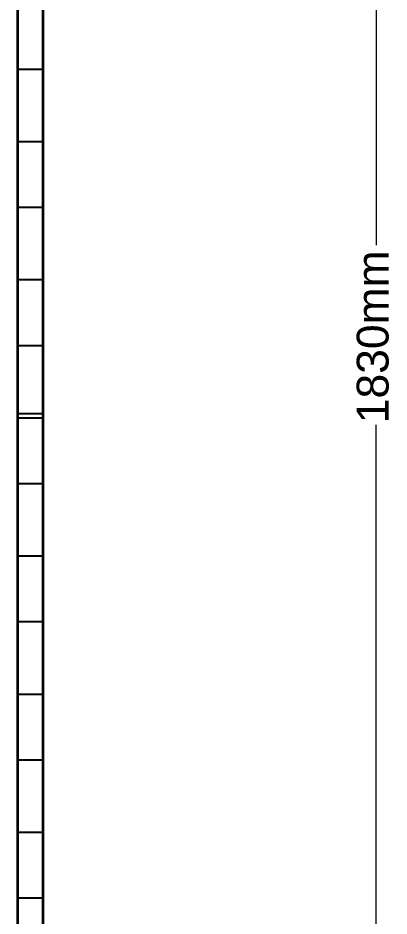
# Paper-space layout '2 DOOR PANEL LAYOUT - A1 Sheet' of a CAD drawing. Extents: x 50 to 825, y 22 to 486.
# Drawn here: x 635.6 to 664.8, y 302.3 to 372.9 of the extents above; entities that cross this region are included whole.
import ezdxf

# ---------------------------------------------------------------- set-up
doc = ezdxf.new("R2010")
doc.units = 0
doc.linetypes.add('HIDDEN', pattern=[0.375, 0.25, -0.125])
for name, color, linetype, lineweight in [('N-ANNO-TEXT', 2, 'Continuous', 18), ('N-EQPM', 3, 'Continuous', 25), ('N-PANL', 4, 'Continuous', 35)]:
    doc.layers.add(name, color=color, linetype=linetype, lineweight=lineweight)
doc.styles.add('_CGS_2-5_NOTES', font='arial.ttf', dxfattribs={"height": 2.5})

psp = doc.layouts.new('2 DOOR PANEL LAYOUT - A1 Sheet')

# ---------------------------------------------------------------- linework, layer by layer
at = {"layer": 'N-ANNO-TEXT'}
for p, q in [((663.746, 464.858), (663.746, 355.054)), ((663.746, 231.14), (663.746, 340.945))]:
    psp.add_line(p, q, dxfattribs=at)
at = {"layer": 'N-EQPM', "linetype": 'HIDDEN', "ltscale": 120}
psp.add_line((637.593, 341.809), (635.641, 341.809), dxfattribs=at)
at = {"layer": 'N-EQPM', "linetype": 'Continuous'}
for points in [[(635.641, 368.897), (637.593, 368.897)], [(635.641, 363.204), (637.593, 363.204)], [(635.641, 358.039), (637.593, 358.039)], [(635.641, 352.346), (637.593, 352.346)], [(635.641, 347.181), (637.593, 347.181)], [(635.641, 341.488), (637.593, 341.488)], [(635.641, 336.323), (637.593, 336.323)], [(635.641, 330.63), (637.593, 330.63)], [(635.641, 325.465), (637.593, 325.465)], [(635.641, 319.772), (637.593, 319.772)], [(635.641, 314.608), (637.593, 314.608)], [(635.641, 308.915), (637.593, 308.915)], [(635.641, 303.75), (637.593, 303.75)]]:
    psp.add_lwpolyline(points, dxfattribs=at)
at = {"layer": 'N-PANL'}
for p, q in [((637.593, 467.014), (637.593, 228.984)), ((635.641, 258.917), (635.641, 453.235)), ((635.641, 252.35), (635.641, 453.235)), ((637.593, 453.235), (637.593, 258.917))]:
    psp.add_line(p, q, dxfattribs=at)

# ---------------------------------------------------------------- texts
at = {"layer": 'N-ANNO-TEXT', "insert": (663.496, 347.853), "char_height": 2.5, "attachment_point": 5, "rotation": 90, "style": '_CGS_2-5_NOTES'}
psp.add_mtext('1830mm', dxfattribs=at)

doc.saveas('drawing.dxf')
